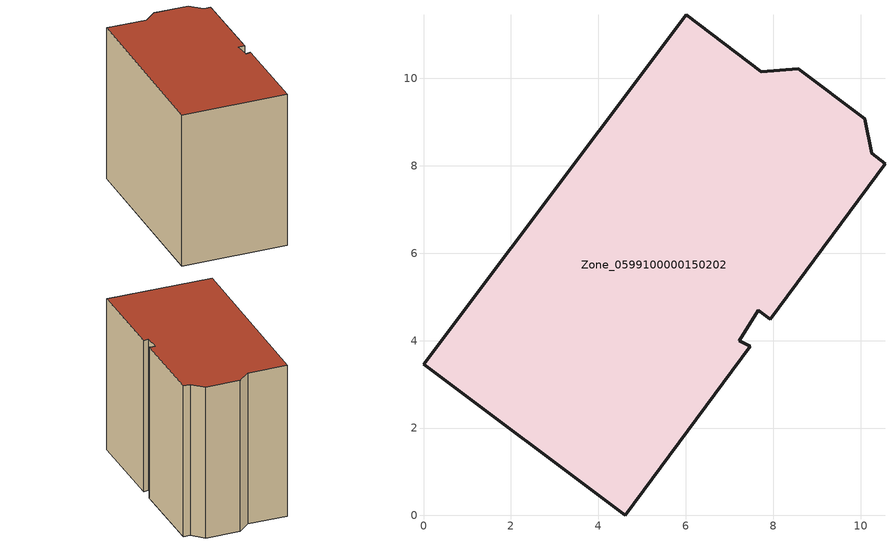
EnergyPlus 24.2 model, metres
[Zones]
Zone_0599100000150202
 floor ground (C_G): 7.48,3.88 4.62,0 0,3.46 6.01,11.46 7.73,10.15 8.58,10.22 10.1,9.08 10.26,8.29 10.56,8.05 7.93,4.49 7.65,4.7 7.23,4 z0
 wall outside (C_F): 8.58,10.22 7.73,10.15 6.01,11.46 0,3.46 4.62,0 7.48,3.88 7.23,4 7.65,4.7 7.93,4.49 10.56,8.05 10.26,8.29 10.1,9.08 8.58,10.22 z0:8.67
 roof outside (C_R): 4.62,0 7.48,3.88 7.23,4 7.65,4.7 7.93,4.49 10.56,8.05 10.26,8.29 10.1,9.08 8.58,10.22 7.73,10.15 6.01,11.46 0,3.46 z8.67
[BUILDING]
Pand.0599100000150202: North Axis=0; Terrain=City; Loads Convergence Tolerance Value=0.04; Temperature Convergence Tolerance Value=0.4; Solar Distribution=FullExterior; Maximum Number of Warmup Days=25; Minimum Number of Warmup Days=1
[Site:Location]
Rotterdam.The.Hague.AP_ZH_NLD Design_Conditions: Latitude=51.96; Longitude=4.45; Time Zone=1; Elevation=-4.5
[SITE:GROUNDTEMPERATURE:BUILDINGSURFACE]
18, 18, 18, 18, 18, 18, 18, 18, 18, 18, 18, 18
[MATERIAL] Thermal Absorptance=0.9; Solar Absorptance=0.7; Visible Absorptance=0.7
Name | Roughness | Thickness | Conductivity | Density | Specific Heat
G.TC.1946 | MediumSmooth | 0.15 | 1 | 540 | 1210
F.TC.1946 | Rough | 0.3 | 0.857143 | 1920 | 840
R.TC.1946 | MediumRough | 0.2 | 0.909091 | 1500 | 1000
[CONSTRUCTION]
C_G: G.TC.1946
C_F: F.TC.1946
C_R: R.TC.1946
[ZONE]
Zone_0599100000150202: Type=1; Multiplier=1; Ceiling Height=Autocalculate; Volume=Autocalculate; Floor Area=autocalculate; Part of Total Floor Area=Yes
[ZONEINFILTRATION:DESIGNFLOWRATE]
Infil_Zone_0599100000150202: Zone or ZoneList or Space or SpaceList=Zone_0599100000150202; Schedule=AlwaysOn; Design Flow Rate Calculation Method=Flow/Area; Flow Rate per Floor Area=0.003; Constant Term Coefficient=1; Temperature Term Coefficient=0; Velocity Term Coefficient=0; Velocity Squared Term Coefficient=0
[HVACTEMPLATE:ZONE:IDEALLOADSAIRSYSTEM]
Zone_0599100000150202: Maximum Heating Supply Air Temperature=50; Minimum Cooling Supply Air Temperature=13; Maximum Heating Supply Air Humidity Ratio=0.0156; Minimum Cooling Supply Air Humidity Ratio=0.0077; Heating Limit=NoLimit; Cooling Limit=NoLimit; Dehumidification Control Type=ConstantSensibleHeatRatio; Cooling Sensible Heat Ratio=0.7; Dehumidification Setpoint=60; Humidification Control Type=None; Humidification Setpoint=30; Outdoor Air Method=None; Outdoor Air Flow Rate per Person=0.00944; Outdoor Air Flow Rate per Zone Floor Area=0; Outdoor Air Flow Rate per Zone=0; Demand Controlled Ventilation Type=None; Outdoor Air Economizer Type=NoEconomizer; Heat Recovery Type=None; Sensible Heat Recovery Effectiveness=0.7; Latent Heat Recovery Effectiveness=0.65
[ZONECONTROL:THERMOSTAT]
ThermostatControl_Zone_0599100000150202: Zone or ZoneList=Zone_0599100000150202; Control Type Schedule=DualSetpointControlType; Control 1=Thermostat_Zone_0599100000150202; Temperature Difference Between Cutout And Setpoint=0
[THERMOSTATSETPOINT:DUALSETPOINT]
Thermostat_Zone_0599100000150202: Heating Setpoint Temperature Schedule=HeatingSetpoint_Zone_0599100000150202; Cooling Setpoint Temperature Schedule=CoolingSetpoint_Zone_0599100000150202
[SCHEDULE:COMPACT]
HeatingSetpoint_Zone_0599100000150202: Through: 12/31, For: AllDays, Until: 24:00, 21
CoolingSetpoint_Zone_0599100000150202: Through: 12/31, For: AllDays, Until: 24:00, 24
DualSetpointControlType: Through: 12/31, For: AllDays, Until: 24:00, 4
AlwaysOn: Through: 12/31, For: AllDays, Until: 24:00, 1
